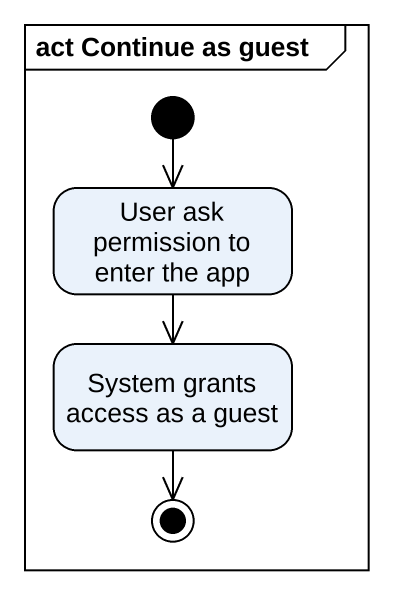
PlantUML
@startuml
mainframe act Continue as guest
hide empty description
state "User ask permission to enter the app" as User_ask_permission_to
state "System grants access as a guest" as System_grants_access_as_a
[*] --> User_ask_permission_to
User_ask_permission_to --> System_grants_access_as_a
System_grants_access_as_a --> [*]
@enduml
